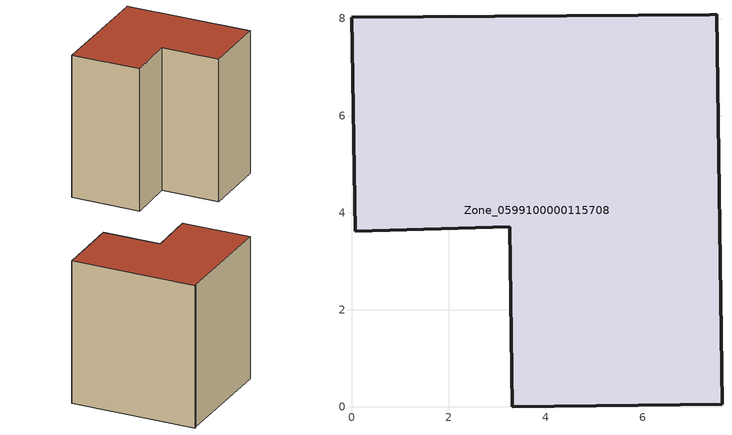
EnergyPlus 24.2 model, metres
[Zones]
Zone_0599100000115708
 floor ground (C_G): 3.26,3.71 0.08,3.62 0,8.03 7.37,8.08 7.52,8.09 7.63,0.05 3.31,0 z0
 wall outside (C_F): 7.37,8.08 0,8.03 0.08,3.62 3.26,3.71 3.31,0 7.63,0.05 7.52,8.09 7.37,8.08 z0:9.28
 roof outside (C_R): 7.52,8.09 7.37,8.08 0,8.03 0.08,3.62 3.26,3.71 3.31,0 7.63,0.05 z9.28
[BUILDING]
Pand.0599100000115708: North Axis=0; Terrain=City; Loads Convergence Tolerance Value=0.04; Temperature Convergence Tolerance Value=0.4; Solar Distribution=FullExterior; Maximum Number of Warmup Days=25; Minimum Number of Warmup Days=1
[Site:Location]
Rotterdam.The.Hague.AP_ZH_NLD Design_Conditions: Latitude=51.96; Longitude=4.45; Time Zone=1; Elevation=-4.5
[SITE:GROUNDTEMPERATURE:BUILDINGSURFACE]
18, 18, 18, 18, 18, 18, 18, 18, 18, 18, 18, 18
[MATERIAL] Thermal Absorptance=0.9; Solar Absorptance=0.7; Visible Absorptance=0.7
Name | Roughness | Thickness | Conductivity | Density | Specific Heat
G.TC.1946-1964 | MediumSmooth | 0.15 | 1 | 540 | 1210
F.TC.1946-1964 | Rough | 0.3 | 0.857143 | 1920 | 840
R.TC.1946-1964 | MediumRough | 0.2 | 0.235294 | 1500 | 1000
[CONSTRUCTION]
C_G: G.TC.1946-1964
C_F: F.TC.1946-1964
C_R: R.TC.1946-1964
[ZONE]
Zone_0599100000115708: Type=1; Multiplier=1; Ceiling Height=Autocalculate; Volume=Autocalculate; Floor Area=autocalculate; Part of Total Floor Area=Yes
[ZONEINFILTRATION:DESIGNFLOWRATE]
Infil_Zone_0599100000115708: Zone or ZoneList or Space or SpaceList=Zone_0599100000115708; Schedule=AlwaysOn; Design Flow Rate Calculation Method=Flow/Area; Flow Rate per Floor Area=0.003; Constant Term Coefficient=1; Temperature Term Coefficient=0; Velocity Term Coefficient=0; Velocity Squared Term Coefficient=0
[HVACTEMPLATE:ZONE:IDEALLOADSAIRSYSTEM]
Zone_0599100000115708: Maximum Heating Supply Air Temperature=50; Minimum Cooling Supply Air Temperature=13; Maximum Heating Supply Air Humidity Ratio=0.0156; Minimum Cooling Supply Air Humidity Ratio=0.0077; Heating Limit=NoLimit; Cooling Limit=NoLimit; Dehumidification Control Type=ConstantSensibleHeatRatio; Cooling Sensible Heat Ratio=0.7; Dehumidification Setpoint=60; Humidification Control Type=None; Humidification Setpoint=30; Outdoor Air Method=None; Outdoor Air Flow Rate per Person=0.00944; Outdoor Air Flow Rate per Zone Floor Area=0; Outdoor Air Flow Rate per Zone=0; Demand Controlled Ventilation Type=None; Outdoor Air Economizer Type=NoEconomizer; Heat Recovery Type=None; Sensible Heat Recovery Effectiveness=0.7; Latent Heat Recovery Effectiveness=0.65
[ZONECONTROL:THERMOSTAT]
ThermostatControl_Zone_0599100000115708: Zone or ZoneList=Zone_0599100000115708; Control Type Schedule=DualSetpointControlType; Control 1=Thermostat_Zone_0599100000115708; Temperature Difference Between Cutout And Setpoint=0
[THERMOSTATSETPOINT:DUALSETPOINT]
Thermostat_Zone_0599100000115708: Heating Setpoint Temperature Schedule=HeatingSetpoint_Zone_0599100000115708; Cooling Setpoint Temperature Schedule=CoolingSetpoint_Zone_0599100000115708
[SCHEDULE:COMPACT]
HeatingSetpoint_Zone_0599100000115708: Through: 12/31, For: AllDays, Until: 24:00, 21
CoolingSetpoint_Zone_0599100000115708: Through: 12/31, For: AllDays, Until: 24:00, 24
DualSetpointControlType: Through: 12/31, For: AllDays, Until: 24:00, 4
AlwaysOn: Through: 12/31, For: AllDays, Until: 24:00, 1
